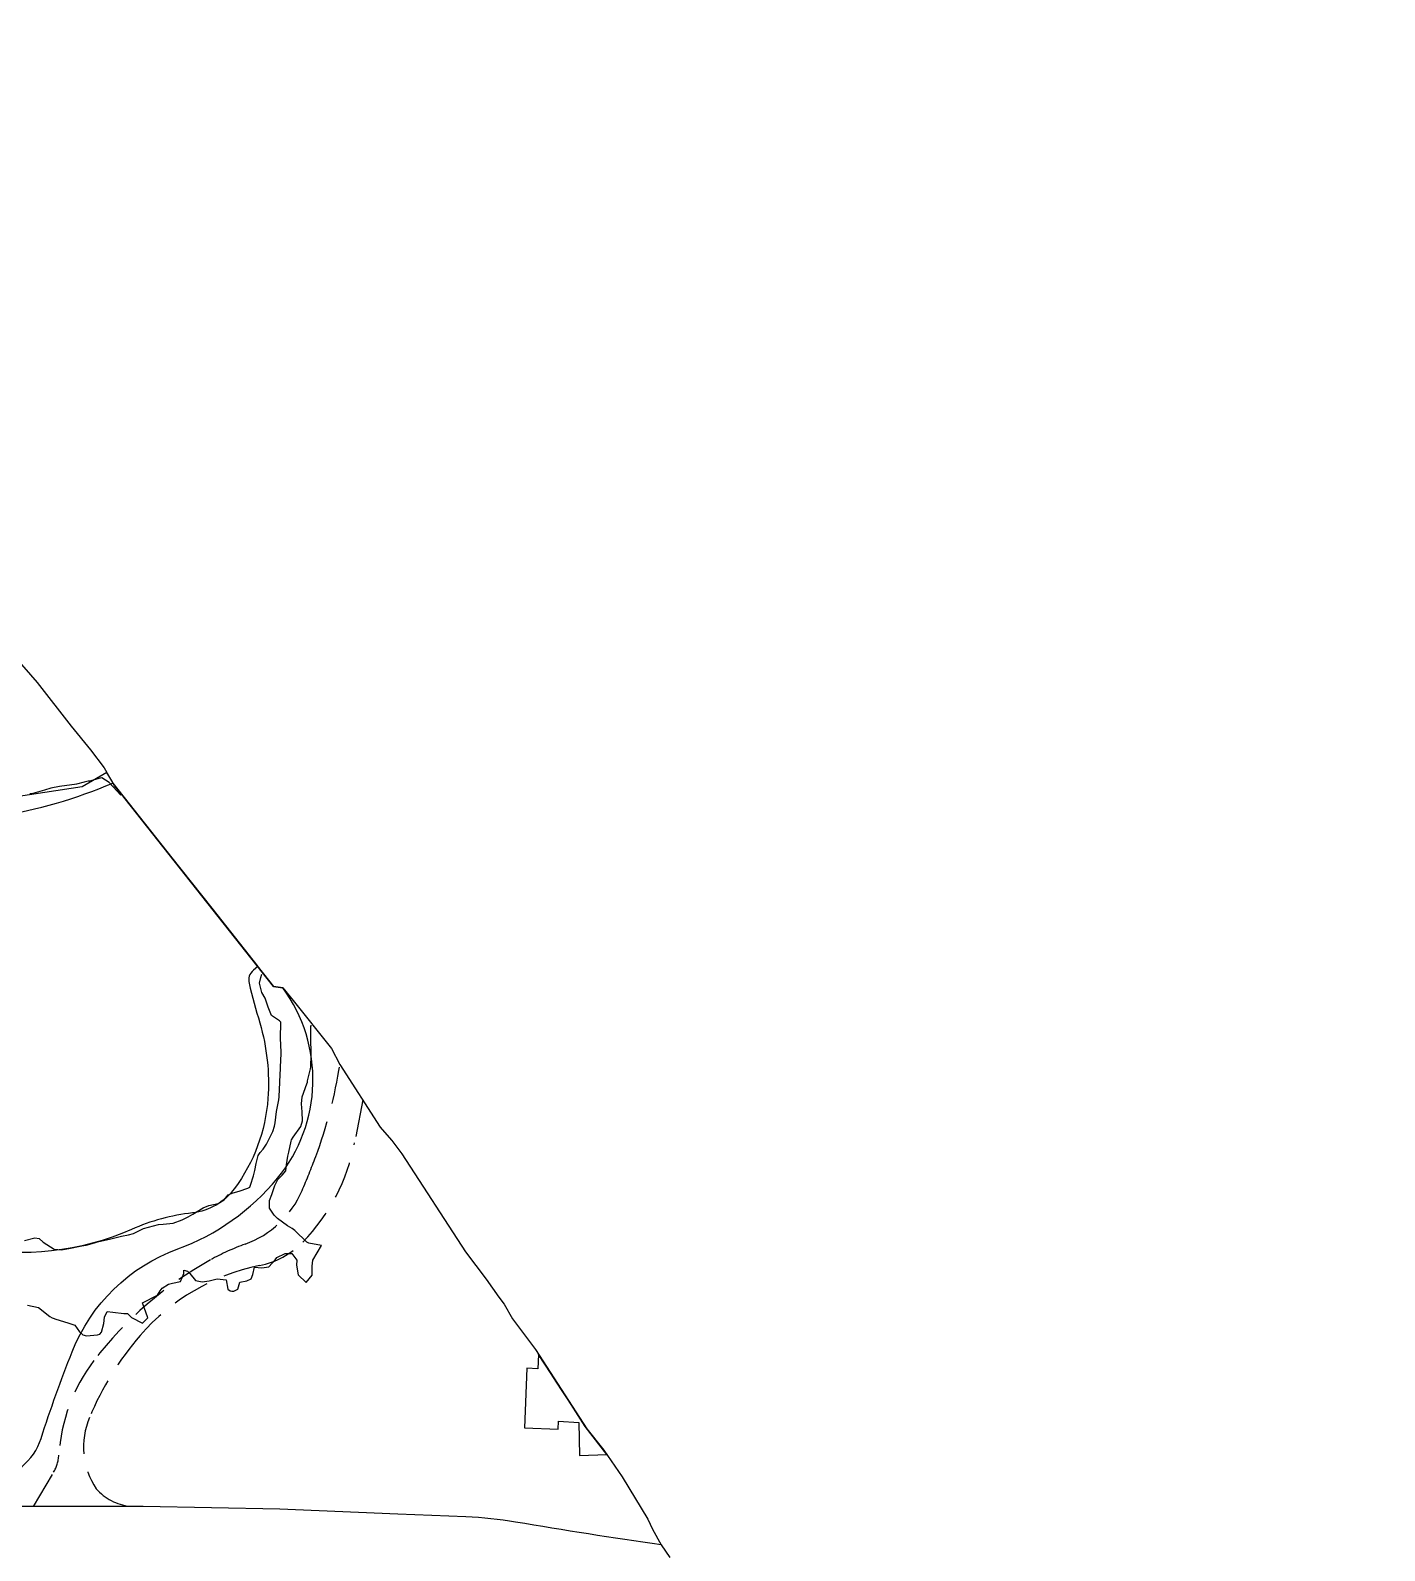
# Model space of a CAD drawing. Header units: metres. Extents: x 298520 to 308411, y 7433745 to 7450750.
# Drawn here: x 301237.7 to 301419.9, y 7443902.9 to 7444107.6 of the extents above; entities that cross this region are included whole.
import ezdxf

# ---------------------------------------------------------------- set-up
doc = ezdxf.new("R2010")
doc.units = ezdxf.units.M
doc.header["$LTSCALE"] = 10
doc.linetypes.add('DASHED', pattern=[0.75, 0.5, -0.25])
for name, color, linetype in [('Area', 45, 'Continuous'), ('Area Verde e Lazer', 94, 'Continuous'), ('Curvas de Nivel 1m', 11, 'Continuous'), ('Edificações', 30, 'Continuous'), ('Hidrografia', 140, 'Continuous'), ('Vias Primárias', 230, 'Continuous'), ('Vias Secundárias', 230, 'DASHED')]:
    doc.layers.add(name, color=color, linetype=linetype)

msp = doc.modelspace()

# ---------------------------------------------------------------- linework, layer by layer
at = {"layer": 'Area'}
msp.add_polyline3d([(301235.57, 7444023.28, 682.95), (301238.58, 7444019.82, 686.78), (301243.17, 7444013.91, 677.68), (301245.77, 7444010.75, 681.48), (301247.57, 7444008.3, 684.55), (301248.77, 7444006.26, 682.72), (301270.4, 7443978.89, 684.3), (301271.62, 7443978.7, 688.83), (301273.04, 7443976.99, 688.6), (301278.19, 7443970.52, 693.37), (301279.33, 7443968.37, 688.48), (301284.76, 7443959.93, 678.24), (301285.31, 7443959.24, 678.37), (301286.33, 7443958.14, 678.27), (301287.67, 7443956.35, 678.29), (301296.23, 7443943.14, 693.27), (301299.03, 7443939.44, 691.15), (301300.71, 7443937.03, 691.54), (301301.45, 7443936.09, 690.38), (301302.57, 7443934.11, 688.41), (301305.65, 7443929.97, 687.14), (301312.57, 7443919.29, 678.51), (301314.85, 7443916.44, 688.89), (301317.32, 7443912.85, 678.47), (301320.79, 7443907.15, 678.18), (301321.42, 7443905.81, 678.19), (301322.57, 7443903.67, 690.03), (301323.74, 7443901.97, 692.94)], dxfattribs=at)
at = {"layer": 'Area Verde e Lazer', "elevation": 683.98}
msp.add_lwpolyline([(301232.21, 7443912.45, 0.299651), (301239.1, 7443918.01, -0.016754), (301243.28, 7443929.68, -0.213746), (301257.49, 7443943.53, 0.133208), (301270.92, 7443953.04, 0.343976), (301271.62, 7443978.7), (301270.4, 7443978.89), (301250.43, 7444004.16), (301249.81, 7444004.95), (301248.99, 7444005.9), (301248.6, 7444006.56), (301247.95, 7444007.67), (301244.65, 7444005.75), (301236.08, 7444004.44, 0), (301223.44, 7444002.52, -0.079964)], format="xyb", dxfattribs=at)
at = {"layer": 'Curvas de Nivel 1m', "flags": 128}
for points, elevation in [([(301249.84, 7444004.62), (301248.25, 7444006.34), (301247.29, 7444006.97), (301247.04, 7444006.91), (301245.6, 7444006.54), (301245.45, 7444006.51), (301244.91, 7444006.37), (301243.87, 7444006.1), (301243.59, 7444006.08), (301243.26, 7444006.05), (301241.59, 7444005.82), (301240.42, 7444005.59), (301239.58, 7444005.33), (301237.98, 7444004.86), (301237.58, 7444004.8)], 677), ([(301236.86, 7443944.68), (301238.27, 7443945.03), (301238.86, 7443944.94), (301239.37, 7443944.42), (301240.84, 7443943.49), (301241.84, 7443943.4), (301242.84, 7443943.58), (301244.36, 7443943.88), (301244.85, 7443943.97), (301245.16, 7443944.04), (301246.31, 7443944.35), (301246.71, 7443944.48), (301246.86, 7443944.53), (301248.33, 7443944.86), (301248.86, 7443944.99), (301249.91, 7443945.26), (301250.87, 7443945.43), (301251.54, 7443945.62), (301252.88, 7443946.27), (301254.89, 7443946.81), (301255.51, 7443946.85), (301256.89, 7443947), (301258.11, 7443947.43), (301258.9, 7443947.83), (301259.53, 7443948.19), (301260.91, 7443949.07), (301261.7, 7443949.38), (301262.92, 7443949.64), (301263.75, 7443950.14), (301264.26, 7443950.8), (301264.94, 7443951.09), (301265.74, 7443951.31), (301266.95, 7443951.71), (301267.18, 7443951.86), (301267.31, 7443952.1), (301267.69, 7443953.36), (301267.88, 7443954.09), (301268.06, 7443955.02), (301268.34, 7443956.09), (301268.58, 7443956.51), (301269.01, 7443956.98), (301269.44, 7443957.65), (301269.66, 7443958.07), (301270.3, 7443959.33), (301270.54, 7443960.06), (301270.59, 7443960.51), (301270.8, 7443962.05), (301271.09, 7443963.63), (301271.14, 7443964), (301271.14, 7443964.05), (301271.22, 7443965.94), (301271.23, 7443966.05), (301271.33, 7443967.86), (301271.34, 7443968.05), (301271.41, 7443969.8), (301271.41, 7443970.05), (301271.33, 7443971.91), (301271.33, 7443972.05), (301271.39, 7443973.87), (301271.35, 7443974.05), (301271.21, 7443974.23), (301270.13, 7443974.98), (301269.66, 7443976.07), (301269.25, 7443977.31), (301268.83, 7443978.08), (301268.5, 7443979.31), (301268.67, 7443980.08), (301268.81, 7443980.55)], 677), ([(301237.25, 7443935.96), (301238.75, 7443935.63), (301240.29, 7443934.42), (301240.57, 7443934.26), (301240.73, 7443934.2), (301241.08, 7443934.05), (301242.72, 7443933.56), (301243.62, 7443933.27), (301244.28, 7443932.37), (301244.71, 7443931.97), (301245.23, 7443931.83), (301246.71, 7443931.98), (301246.99, 7443932.05), (301247.25, 7443932.33), (301247.55, 7443933.5), (301247.62, 7443934.33), (301247.98, 7443935.09), (301248.74, 7443935.03), (301250.22, 7443934.82), (301250.74, 7443934.85), (301251.28, 7443934.28), (301252.73, 7443933.52), (301253.49, 7443934.26), (301252.76, 7443936.27), (301254.77, 7443937.3), (301255.13, 7443937.89), (301255.41, 7443938.23), (301256.23, 7443938.78), (301256.79, 7443938.93), (301257.85, 7443939.15), (301258.33, 7443940.2), (301258.33, 7443940.68), (301258.81, 7443940.55), (301259.12, 7443940.2), (301259.89, 7443939.28), (301260.79, 7443939.08), (301261.72, 7443939.24), (301262.8, 7443939.51), (301264.02, 7443939.35), (301264.25, 7443938.13), (301264.53, 7443937.87), (301264.78, 7443937.83), (301265.04, 7443937.86), (301265.6, 7443938.11), (301265.85, 7443939.05), (301266.79, 7443939.24), (301267.37, 7443939.52), (301267.58, 7443940.09), (301267.83, 7443941.08), (301268.82, 7443940.97), (301269.77, 7443941.11), (301270.6, 7443942.05), (301270.84, 7443942.36), (301271.97, 7443942.91), (301272.84, 7443942.92), (301273.51, 7443942.02), (301273.5, 7443941.34), (301273.71, 7443940.02), (301274.79, 7443939.01), (301275.61, 7443940), (301275.61, 7443941.21), (301275.67, 7443942), (301276.85, 7443943.98), (301275.15, 7443944.3), (301274.86, 7443944.45), (301273.24, 7443946.03), (301272.88, 7443946.27), (301272.29, 7443946.63), (301270.9, 7443947.64), (301270.48, 7443948.06), (301269.86, 7443949.01), (301269.85, 7443950.07), (301270.15, 7443950.85), (301270.57, 7443952.06), (301270.96, 7443952.9), (301271.56, 7443953.45), (301272.03, 7443954.04), (301272.15, 7443954.87), (301272.3, 7443956.04), (301272.47, 7443956.57), (301272.75, 7443958.03), (301272.81, 7443958.24), (301273.03, 7443958.57), (301274.05, 7443960.01), (301274.28, 7443960.78), (301274.24, 7443962.01), (301274.15, 7443963.08), (301274.26, 7443964.01), (301274.87, 7443965.77), (301274.94, 7443966), (301274.96, 7443966.16), (301275.13, 7443966.9), (301275.37, 7443967.77), (301275.4, 7443968), (301275.45, 7443969.7), (301275.46, 7443970), (301275.43, 7443971.75), (301275.4, 7443973.61), (301275.51, 7443973.54)], 678)]:
    msp.add_lwpolyline(points, dxfattribs=dict(at, elevation=elevation))
at = {"layer": 'Edificações'}
msp.add_lwpolyline([(301304.49, 7443927.46), (301304.19, 7443919.42), (301308.69, 7443919.25), (301308.73, 7443920.35), (301311.49, 7443920.15), (301311.58, 7443915.72), (301315.25, 7443915.86), (301312.35, 7443919.62), (301310.77, 7443922.07), (301310.03, 7443923.21), (301309.24, 7443924.42), (301308.5, 7443925.57), (301307.77, 7443926.7), (301306.06, 7443929.33), (301305.96, 7443927.38)], close=True, dxfattribs=at)
at = {"layer": 'Hidrografia', "elevation": 684.15}
msp.add_lwpolyline([(301268.29, 7443981.57), (301267.67, 7443981.05, 0.287903), (301267.09, 7443979.3, 0.010272), (301268.54, 7443973.97, -0.089196), (301269.63, 7443963.79, -0.142772), (301265.14, 7443951.67, -0.206815), (301259.48, 7443948.39, 0.074786), (301251.26, 7443946.15, -0.153346), (301229.41, 7443943.72, 0.00767), (301204.59, 7443948.19, -0.113681), (301191.77, 7443953.44, 0.034804), (301166.12, 7443969.02, -0.410281), (301160.22, 7443987.1, 0.064844), (301162.2, 7443992.84, -0.331871), (301167.99, 7443997.98, 0.009774), (301188.2, 7444000.1, -0.047453), (301217.22, 7444000.96, 0.116486), (301248.77, 7444006.26), (301255.15, 7443998.19), (301262.09, 7443989.41)], format="xyb", close=True, dxfattribs=at)
at = {"layer": 'Vias Primárias'}
msp.add_lwpolyline([(301322.57, 7443903.67, -0.005871), (301302.98, 7443906.74, 0.03137), (301296.29, 7443907.45), (301287.12, 7443907.83), (301271.23, 7443908.5), (301252.84, 7443908.86), (301235.15, 7443908.84, -0.004582)], format="xyb", dxfattribs=at)
at = {"layer": 'Vias Secundárias'}
msp.add_lwpolyline([(301238.09, 7443908.85), (301240.79, 7443913.45, 0.118842), (301241.49, 7443915.75, -0.149709), (301246.22, 7443928.5, -0.102977), (301261.9, 7443942.05, -0.040725), (301266.57, 7443944.18, 0.207925), (301274.23, 7443951.38, 0.012058), (301276.06, 7443955.96, 0.050225), (301279.33, 7443968.37, 2.425098)], format="xyb", dxfattribs=at)
at = {"layer": 'Vias Secundárias', "elevation": 682.7}
msp.add_lwpolyline([(301282.4, 7443963.6), (301281.3, 7443957.84, -0.146826), (301274.33, 7443944.46, -0.150493), (301268.5, 7443941.28, 0.1656), (301252.44, 7443931.87, 0.079254), (301245.61, 7443920.84, 0.250228), (301246.52, 7443911.22, 0.180719), (301250.99, 7443908.86, 0.071464)], format="xyb", dxfattribs=at)

doc.saveas('drawing.dxf')
